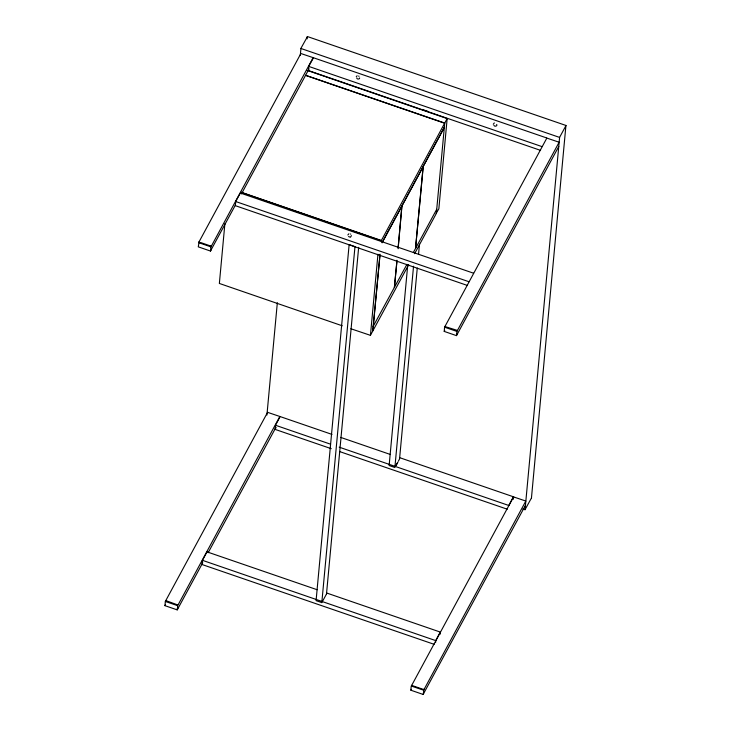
<?xml version="1.0" encoding="UTF-8"?>
<svg xmlns="http://www.w3.org/2000/svg" width="731" height="731" viewBox="0 0 731 731"><rect width="100%" height="100%" fill="white"/><g stroke="black" fill="none" stroke-linecap="round" stroke-linejoin="round"><path stroke-width="1.1" d="M177.213 609.882C178.126 607.772 177.14 604.583 178.245 604.61L279.836 416.469L267.592 412.339L165.334 601.421L164.968 605.67L177.213 609.882L177.734 609.005L177.295 608.356M199.143 241.723L198.275 246.85L210.51 251.062L211.021 250.084M224.892 223.704L219.364 283.454L342.236 325.788M467.511 285.492L235.364 205.676L235.702 201.454L240.362 193.03L473.578 273.211M266.916 415.062L277.341 302.707M300.304 55.3L300.944 48.283L307.468 36.568L566.022 125.485L559.608 137.346L525.05 509.717L522.793 508.968M307.148 38.871L307.248 36.632M540.565 150.376L308.418 70.56L308.756 66.338L313.489 57.767L546.687 137.949M321.841 602.618L316.075 600.654L349.144 244.565L354.974 246.639L321.804 602.627M326.474 594.202L358.665 247.343M377.954 254.251L370.434 335.337L350.853 328.749M370.389 335.419L372.901 330.777L380.001 254.196M372.746 330.741L379.983 255.128M396.96 260.245L394.375 287.566M398.112 247.809L401.876 205.85M396.97 261.168L394.411 287.21M398.121 248.732L401.986 205.639M407.706 265.371L389.13 465.528L394.868 467.502L413.545 266.212M417.273 268.021L399.537 459.077L398.422 460.969M418.534 254.379L419.484 244.145M411.809 685.157L513.546 496.906L525.817 501.046L424.199 689.178L423.697 689.525L412.257 685.577C411.142 683.942 410.886 689.251 410.923 690.238L423.167 694.45L423.688 693.573M423.231 694.432L423.953 689.187M456.528 335.611L456.921 331.408L559.124 142.225L546.843 138.086L444.585 327.168L444.229 331.417L456.464 335.63L456.994 334.752L456.546 334.104M435.585 642.613L435.777 640.548L440.263 632.068L326.867 593.079M440.126 634.225L440.236 632.059M513.272 498.935L513.409 496.778L400.012 457.789M513.354 498.962L513.665 496.87M531.474 497.784L565.931 125.43M381.317 240.581L444.64 123.237L305.659 75.403M423.13 166.531L444.32 127.395M307.111 70.368L447.162 118.577L438.856 208.783L436.188 213.415M559.59 137.419L300.934 48.484M356.746 77.842C356.518 79.387 359.871 79.478 359.643 77.915M351.428 235.62L350.533 237.127M415.519 248.458L423.103 166.796L402.077 205.694M447.162 118.577L444.74 123.055L436.334 213.452L414.623 253.712M493.873 125.284C494.339 126.993 497.838 126.088 496.696 124.453M350.752 234.203L350.56 233.947M493.288 124.224L494.33 122.936M198.658 242.655L210.903 246.859L211.305 245.799M210.903 246.859L210.51 251.062M308.802 66.43L542.027 146.62M165.361 601.476L177.66 605.661M330.567 444.192L275.505 425.259L280.165 416.588L331.993 434.406M444.612 327.214L456.921 331.408M411.315 686.043L423.578 690.183M508.721 505.45L339.202 447.162M235.747 201.546L468.973 281.737M435.658 640.584L202.386 560.302L202.048 564.524L434.196 644.34M422.207 109.44L427.946 111.414M358.921 76.463L358.811 75.96M347.846 234.989L348.897 233.765M531.464 497.985L524.995 509.717M444.201 127.559L382.094 242.61M406.939 264.33L373.148 326.419M200.641 242.537L211.049 246.137L211.551 245.79L313.142 57.648L300.889 53.518L199.097 241.751M235.501 204.908L210.957 250.112M241.449 193.907L309.049 68.878M177.861 608.74L202.743 562.733M208.152 552.727L275.212 428.704M276.099 427.397L275.121 429.389L331.262 448.688M382.066 242.774L401.986 205.941M413.38 252.433L436.709 209.285M408.684 264.704L372.911 330.75M558.786 146.447L457.122 334.487L456.555 334.158M322.846 600.754L326.373 594.23M395.91 465.629L397.417 462.833M396.01 465.601L398.029 461.873M508.849 505.413L513.409 496.778M411.361 689.333L410.941 690.238M525.488 505.267L423.724 693.353M356.262 76.627L357.157 75.768M445.051 326.318L445.554 326.784L445.206 326.328M199.609 242.189L199.252 241.76L199.526 242.171M381.189 240.7L241.148 192.363M177.304 608.42L177.615 608.749M445.563 326.757L457.25 330.366M210.957 246.091L211.405 245.981M349.884 237.091L348.568 236.533M415.564 248.101L423.24 166.54M444.74 123.055L305.722 75.302M275.121 429.389L275.505 425.259M241.203 192.262L381.28 240.453M340.628 437.376L390.29 454.454M339.906 451.667L507.259 509.205M317.144 589.734L207.01 551.868L202.432 560.394M177.66 604.912L165.855 600.59M165.48 604.692L164.987 605.67M444.731 330.439L444.238 331.417"/></g></svg>
